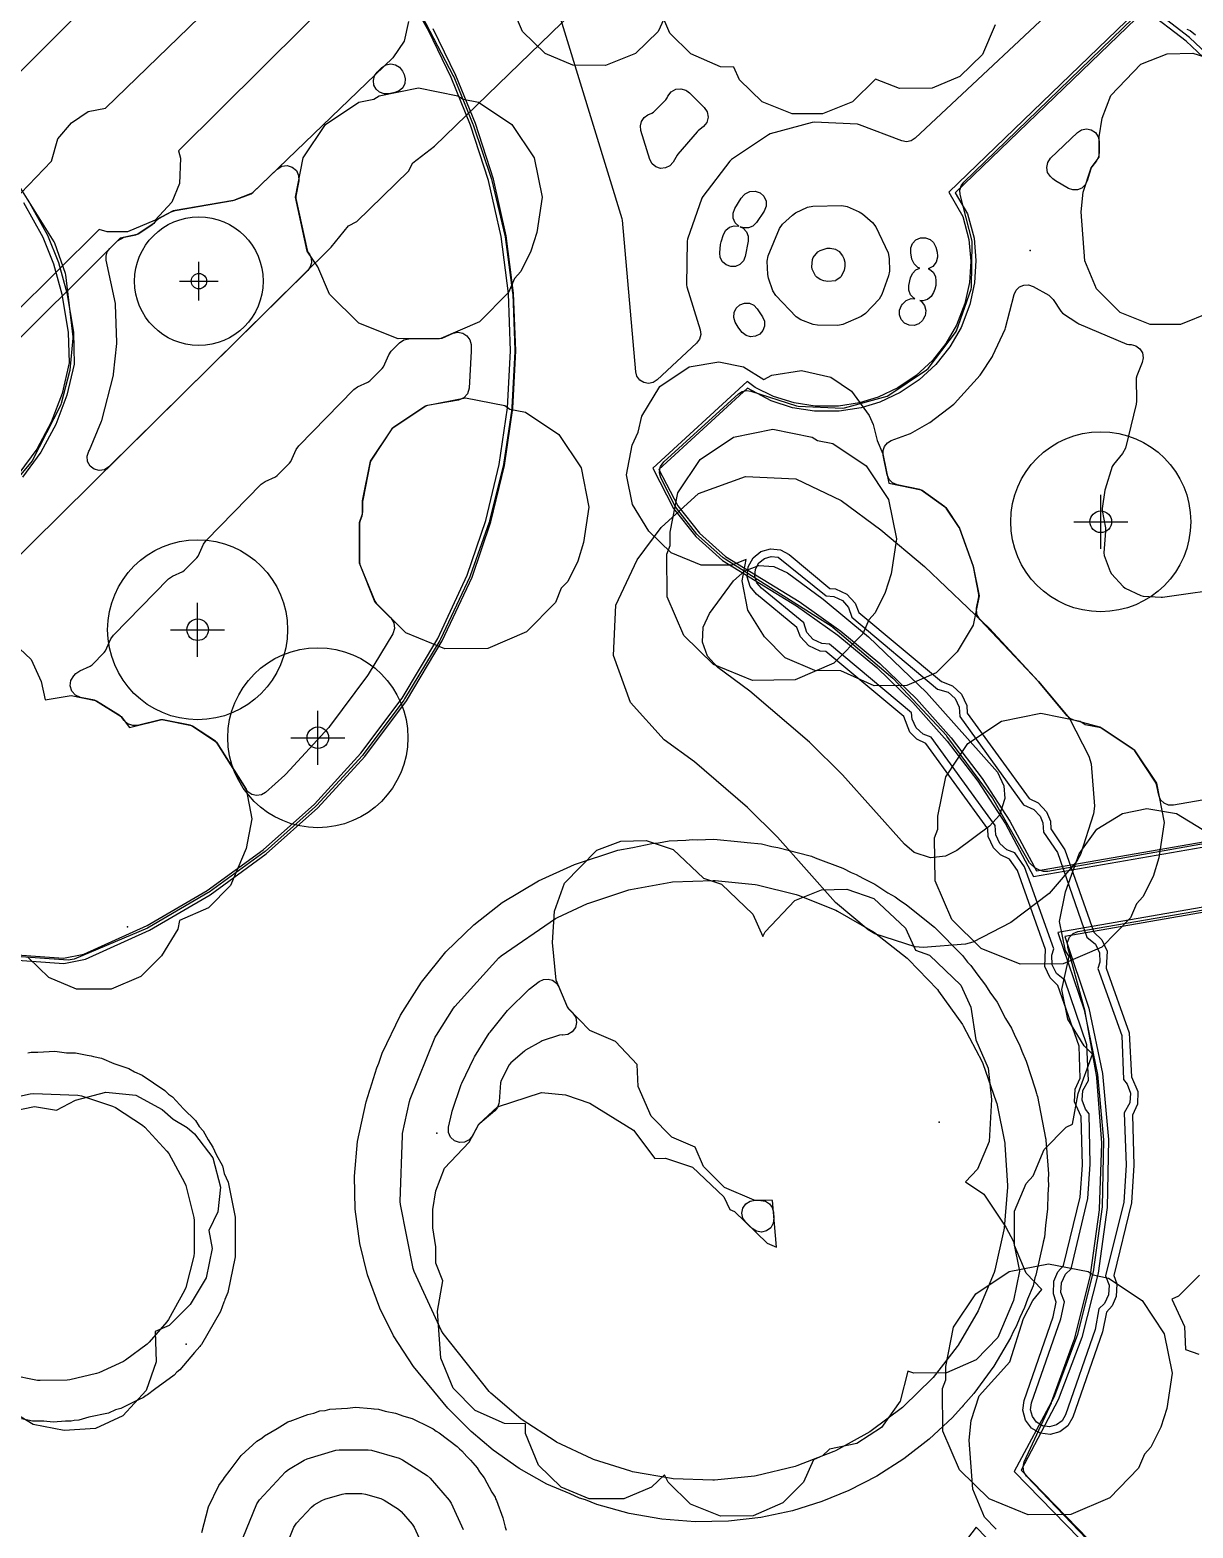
# Model space of a CAD drawing. Header units: metres. Extents: x -2677 to -840, y 169 to 1487.
# Drawn here: x -2362.6 to -2317.4, y 486 to 544.2 of the extents above; entities that cross this region are included whole.
import ezdxf

# ---------------------------------------------------------------- set-up
doc = ezdxf.new("R2010")
doc.units = ezdxf.units.M
for name, color, linetype in [('AI_GREENING_ALLOWED_ZONE', 4, 'Continuous'), ('AI_GREENING_EXCLUSIONS', 1, 'Continuous'), ('AI_GREENING_LAWN', 82, 'Continuous'), ('AI_GREENING_REJECTED', 6, 'Continuous'), ('AI_GREENING_TREES', 3, 'Continuous')]:
    doc.layers.add(name, color=color, linetype=linetype)

# ---------------------------------------------------------------- blocks, each defined once
blk = doc.blocks.new('AI_TREE')
for p, q in [((0, -0.3), (0, 0.3)), ((-0.3, 0), (0.3, 0))]:
    blk.add_line(p, q)
for radius in [1, 0.12]:
    blk.add_circle((0, 0), radius)

msp = doc.modelspace()

# ---------------------------------------------------------------- linework, layer by layer
at = {"layer": 'AI_GREENING_ALLOWED_ZONE'}
for points in [[(-2348.696, 541.761), (-2348.879, 541.759), (-2349.05, 541.822), (-2349.187, 541.942), (-2349.271, 542.104), (-2349.293, 542.285), (-2349.247, 542.462), (-2349.142, 542.611), (-2348.961, 542.785), (-2348.804, 542.889), (-2348.62, 542.927), (-2348.435, 542.894), (-2348.275, 542.795), (-2348.163, 542.643), (-2348.102, 542.517), (-2348.054, 542.342), (-2348.072, 542.161), (-2348.153, 541.999), (-2348.286, 541.876), (-2348.455, 541.809), (-2348.696, 541.761)], [(-2337.633, 539.111), (-2337.759, 538.965), (-2337.931, 538.879), (-2338.122, 538.863), (-2338.306, 538.921), (-2338.454, 539.044), (-2338.544, 539.213), (-2338.89, 540.337), (-2338.911, 540.516), (-2338.867, 540.69), (-2338.764, 540.838), (-2338.616, 540.94), (-2338.471, 541.005), (-2338.397, 541.056), (-2337.92, 541.533), (-2337.87, 541.604), (-2337.837, 541.674), (-2337.715, 541.838), (-2337.537, 541.939), (-2337.333, 541.961), (-2337.138, 541.899), (-2337.11, 541.883), (-2337.004, 541.803), (-2336.427, 541.232), (-2336.313, 541.059), (-2336.279, 540.855), (-2336.33, 540.654), (-2336.459, 540.492), (-2336.668, 540.318), (-2336.697, 540.29), (-2337.45, 539.42), (-2337.477, 539.381), (-2337.633, 539.111)], [(-2321.354, 538.929), (-2321.397, 538.845), (-2321.534, 538.381), (-2321.614, 538.221), (-2321.746, 538.1), (-2321.911, 538.033), (-2322.09, 538.028), (-2322.259, 538.087), (-2322.77, 538.375), (-2322.875, 538.455), (-2322.963, 538.542), (-2323.073, 538.706), (-2323.111, 538.9), (-2323.071, 539.094), (-2322.958, 539.257), (-2321.916, 540.262), (-2321.753, 540.366), (-2321.564, 540.402), (-2321.375, 540.363), (-2321.215, 540.255), (-2321.107, 540.095), (-2321.069, 539.906), (-2321.065, 539.473), (-2321.092, 539.307), (-2321.172, 539.159), (-2321.354, 538.929)], [(-2359.577, 527.257), (-2359.749, 527.146), (-2359.951, 527.113), (-2360.149, 527.164), (-2360.311, 527.29), (-2360.408, 527.47), (-2360.425, 527.674), (-2360.359, 527.867), (-2360.355, 527.875), (-2360.339, 527.905), (-2359.864, 529.031), (-2359.852, 529.067), (-2359.403, 530.826), (-2359.396, 530.863), (-2359.275, 532.059), (-2359.274, 532.092), (-2359.322, 533.571), (-2359.327, 533.615), (-2359.683, 535.291), (-2359.69, 535.456), (-2359.643, 535.615), (-2359.547, 535.749), (-2359.244, 536.051), (-2358.99, 536.187), (-2358.529, 536.28), (-2358.44, 536.317), (-2357.874, 536.698), (-2357.771, 536.801), (-2357.766, 536.796), (-2357.633, 536.917), (-2357.156, 537.172), (-2357.006, 537.223), (-2354.754, 537.613), (-2354.707, 537.626), (-2354.048, 537.88), (-2353.965, 537.933), (-2353.035, 538.834), (-2352.857, 538.946), (-2352.649, 538.974), (-2352.448, 538.915), (-2352.289, 538.778), (-2352.2, 538.588), (-2352.197, 538.378), (-2352.314, 537.79), (-2352.313, 537.688), (-2351.873, 535.689), (-2351.837, 535.604), (-2351.784, 535.527), (-2351.715, 535.369), (-2351.703, 535.198), (-2351.749, 535.033), (-2351.849, 534.893), (-2359.577, 527.257)], [(-2332.097, 534.684), (-2332.23, 534.939), (-2332.249, 535.037), (-2332.22, 535.323), (-2332.188, 535.398), (-2332.008, 535.62), (-2331.925, 535.676), (-2331.653, 535.762), (-2331.535, 535.764), (-2331.326, 535.722), (-2331.31, 535.715), (-2331.188, 535.639), (-2331.175, 535.628), (-2331.045, 535.458), (-2330.999, 535.36), (-2330.956, 535.213), (-2330.96, 535.06), (-2330.989, 534.897), (-2331.117, 534.641), (-2331.137, 534.621), (-2331.304, 534.504), (-2331.329, 534.493), (-2331.615, 534.461), (-2331.779, 534.491), (-2331.924, 534.541), (-2332.048, 534.633), (-2332.097, 534.684)], [(-2360.686, 518.292), (-2360.882, 518.377), (-2361.024, 518.536), (-2361.087, 518.74), (-2361.059, 518.951), (-2360.946, 519.132), (-2360.859, 519.221), (-2360.71, 519.326), (-2360.307, 519.51), (-2360.234, 519.56), (-2359.758, 520.037), (-2359.707, 520.11), (-2359.499, 520.568), (-2359.401, 520.711), (-2357.258, 522.902), (-2357.108, 523.007), (-2356.705, 523.191), (-2356.633, 523.241), (-2356.156, 523.718), (-2356.106, 523.791), (-2355.898, 524.249), (-2355.8, 524.392), (-2353.657, 526.583), (-2353.507, 526.688), (-2353.104, 526.872), (-2353.032, 526.922), (-2352.555, 527.399), (-2352.505, 527.472), (-2352.297, 527.93), (-2352.199, 528.073), (-2350.056, 530.264), (-2349.906, 530.369), (-2349.503, 530.553), (-2349.431, 530.603), (-2348.954, 531.08), (-2348.903, 531.153), (-2348.696, 531.611), (-2348.598, 531.754), (-2348.273, 532.086), (-2348.112, 532.196), (-2347.921, 532.236), (-2346.72, 532.247), (-2346.625, 532.267), (-2346.194, 532.452), (-2346.006, 532.493), (-2345.817, 532.459), (-2345.654, 532.357), (-2345.542, 532.2), (-2345.497, 532.013), (-2345.489, 531.807), (-2345.489, 531.76), (-2345.568, 530.318), (-2345.629, 530.104), (-2345.778, 529.938), (-2345.984, 529.852), (-2347.194, 529.648), (-2347.29, 529.61), (-2348.502, 528.8), (-2348.571, 528.731), (-2349.383, 527.516), (-2349.42, 527.426), (-2349.71, 525.968), (-2349.715, 525.919), (-2349.715, 525.519), (-2349.746, 525.347), (-2349.823, 525.136), (-2349.838, 525.051), (-2349.838, 523.56), (-2349.82, 523.467), (-2349.237, 522.035), (-2349.183, 521.954), (-2348.612, 521.383), (-2348.495, 521.198), (-2348.468, 520.98), (-2348.537, 520.772), (-2349.492, 519.183), (-2349.52, 519.142), (-2351, 517.162), (-2351.032, 517.123), (-2352.699, 515.305), (-2352.734, 515.27), (-2353.484, 514.602), (-2353.648, 514.504), (-2353.837, 514.475), (-2354.023, 514.519), (-2354.179, 514.629), (-2354.24, 514.725), (-2354.245, 514.721), (-2355.367, 516.513), (-2355.439, 516.588), (-2356.327, 517.181), (-2356.416, 517.218), (-2357.463, 517.426), (-2357.569, 517.424), (-2358.461, 517.208), (-2358.654, 517.199), (-2358.836, 517.265), (-2358.979, 517.394), (-2359.073, 517.52), (-2359.141, 517.582), (-2360.058, 518.151), (-2360.14, 518.184), (-2360.686, 518.292)], [(-2345.437, 501.245), (-2345.567, 501.089), (-2345.748, 500.998), (-2345.951, 500.986), (-2346.141, 501.055), (-2346.289, 501.195), (-2346.368, 501.382), (-2346.367, 501.585), (-2346.248, 502.146), (-2346.232, 502.203), (-2345.879, 503.241), (-2345.857, 503.295), (-2345.39, 504.273), (-2345.362, 504.324), (-2344.788, 505.235), (-2344.754, 505.282), (-2344.081, 506.117), (-2344.042, 506.16), (-2343.279, 506.91), (-2343.23, 506.952), (-2342.841, 507.246), (-2342.679, 507.327), (-2342.499, 507.345), (-2342.324, 507.298), (-2342.177, 507.191), (-2342.078, 507.04), (-2341.755, 506.266), (-2341.703, 506.189), (-2341.535, 506.017), (-2341.427, 505.848), (-2341.394, 505.651), (-2341.44, 505.456), (-2341.56, 505.295), (-2341.732, 505.194), (-2341.931, 505.169), (-2341.956, 505.171), (-2342.052, 505.159), (-2342.724, 504.938), (-2342.768, 504.918), (-2343.378, 504.574), (-2343.418, 504.546), (-2343.954, 504.085), (-2344.013, 504.009), (-2344.321, 503.4), (-2344.347, 503.307), (-2344.401, 502.578), (-2344.406, 502.578), (-2344.409, 502.502), (-2344.469, 502.348), (-2344.576, 502.223), (-2345.157, 501.732), (-2345.216, 501.66), (-2345.437, 501.245)], [(-2334.811, 497.886), (-2334.923, 498.05), (-2334.963, 498.244), (-2334.924, 498.438), (-2334.813, 498.602), (-2334.646, 498.71), (-2334.451, 498.745), (-2334.225, 498.74), (-2334.048, 498.703), (-2333.895, 498.605), (-2333.787, 498.459), (-2333.739, 498.284), (-2333.718, 498.05), (-2333.741, 497.85), (-2333.841, 497.675), (-2334.001, 497.554), (-2334.197, 497.506), (-2334.395, 497.538), (-2334.565, 497.647), (-2334.811, 497.886)]]:
    msp.add_lwpolyline(points, close=True, dxfattribs=at)
for points in [[(-2314.541, 514.734), (-2318.178, 514.101), (-2318.37, 514.105), (-2318.546, 514.181), (-2318.681, 514.319), (-2318.754, 514.496), (-2318.836, 514.908), (-2318.873, 514.997), (-2319.685, 516.213), (-2319.753, 516.281), (-2320.977, 517.099), (-2321.049, 517.132), (-2322.059, 517.412), (-2322.197, 517.473), (-2322.31, 517.573), (-2323.426, 518.912), (-2323.437, 518.924), (-2325.707, 521.319), (-2325.824, 521.525), (-2325.834, 521.761), (-2325.747, 522.199), (-2325.747, 522.295), (-2325.961, 523.377), (-2325.971, 523.413), (-2326.489, 524.848), (-2326.516, 524.902), (-2327.014, 525.647), (-2327.076, 525.711), (-2327.947, 526.337), (-2328.042, 526.378), (-2328.926, 526.558), (-2329.105, 526.634), (-2329.242, 526.771), (-2329.316, 526.951), (-2329.467, 527.714), (-2329.467, 527.714), (-2329.471, 527.89), (-2329.413, 528.055), (-2329.303, 528.191), (-2329.152, 528.28), (-2328.442, 528.545), (-2328.408, 528.561), (-2327.684, 528.967), (-2327.655, 528.986), (-2326.727, 529.693), (-2326.693, 529.724), (-2325.696, 530.827), (-2325.671, 530.859), (-2325.222, 531.556), (-2325.205, 531.586), (-2324.727, 532.616), (-2324.712, 532.658), (-2324.371, 533.965), (-2324.294, 534.129), (-2324.163, 534.256), (-2323.995, 534.327), (-2323.814, 534.333), (-2323.641, 534.274), (-2323.032, 533.929), (-2322.86, 533.769), (-2322.557, 533.308), (-2322.49, 533.239), (-2321.905, 532.843), (-2321.862, 532.819), (-2319.993, 532.035), (-2319.911, 532.016), (-2319.826, 532.011), (-2319.642, 531.964), (-2319.489, 531.852), (-2319.388, 531.691), (-2319.355, 531.504), (-2319.394, 531.319), (-2319.609, 530.804), (-2319.628, 530.706), (-2319.621, 529.812), (-2319.635, 529.69), (-2320.048, 527.982), (-2320.156, 527.772), (-2320.515, 527.357), (-2320.564, 527.269), (-2320.837, 526.393), (-2320.845, 526.355), (-2320.951, 525.643), (-2320.95, 525.562), (-2320.826, 524.885), (-2320.819, 524.755), (-2320.886, 523.921), (-2320.872, 523.818), (-2320.643, 523.186), (-2320.594, 523.104), (-2320.14, 522.603), (-2320.063, 522.545), (-2319.452, 522.254), (-2319.359, 522.23), (-2318.659, 522.192), (-2318.611, 522.194), (-2315.869, 522.579)], [(-2352.696, 485.262), (-2352.386, 486.029), (-2352.386, 486.029), (-2352.288, 486.183), (-2351.701, 486.811), (-2351.592, 486.899), (-2351.297, 487.074), (-2351.183, 487.124), (-2350.514, 487.321), (-2350.373, 487.342), (-2349.743, 487.342), (-2349.603, 487.323), (-2348.999, 487.147), (-2348.869, 487.089), (-2348.322, 486.739), (-2348.213, 486.645), (-2347.788, 486.155), (-2347.711, 486.035), (-2347.45, 485.462)]]:
    msp.add_lwpolyline(points, dxfattribs=at)
at = {"layer": 'AI_GREENING_EXCLUSIONS'}
for points in [[(-2377.737, 509.315), (-2350.93, 535.801), (-2350.266, 536.635), (-2349.939, 536.794), (-2347.929, 538.759), (-2347.764, 539.082), (-2346.918, 539.727), (-2322.991, 562.917), (-2322.371, 563.657), (-2322.091, 563.789), (-2321.752, 564.118), (-2327.109, 614.761)], [(-2377.737, 509.315), (-2350.93, 535.801), (-2350.266, 536.635), (-2349.939, 536.794), (-2347.929, 538.759), (-2347.764, 539.082), (-2346.918, 539.727), (-2322.991, 562.917), (-2322.371, 563.657), (-2322.091, 563.789), (-2321.752, 564.118), (-2327.109, 614.761)], [(-2330.826, 565.388), (-2356.875, 539.55), (-2356.796, 539.259), (-2356.835, 538.273), (-2357.137, 537.55), (-2357.784, 536.851), (-2358.86, 536.403), (-2359.652, 536.403), (-2359.961, 536.49), (-2383.376, 513.265)], [(-2385.62, 520.086), (-2359.122, 546.532), (-2362.374, 547.664), (-2370.071, 540.162)], [(-2363.604, 537.283), (-2361.81, 539.141), (-2361.565, 540.018), (-2361.036, 540.641), (-2360.388, 541.073), (-2359.711, 541.207), (-2353.228, 547.491)], [(-2398.374, 510.814), (-2361.344, 508.151), (-2360.556, 508.31), (-2358.086, 509.429), (-2355.756, 510.786), (-2353.586, 512.363), (-2351.589, 514.147), (-2349.782, 516.121), (-2348.178, 518.272), (-2346.793, 520.586), (-2345.642, 523.045), (-2344.919, 525.172), (-2344.396, 527.348), (-2344.076, 529.554), (-2343.958, 531.776), (-2344.042, 534), (-2344.329, 536.21), (-2344.818, 538.395), (-2345.512, 540.544), (-2346.272, 542.398), (-2347.143, 544.202), (-2348.12, 545.947)], [(-2325.109, 544.442), (-2325.607, 543.291), (-2326.484, 542.436), (-2327.568, 541.983), (-2328.837, 541.966), (-2329.766, 542.337), (-2330.66, 541.456), (-2331.825, 540.986), (-2333.013, 540.986), (-2334.178, 541.456), (-2335.055, 542.311), (-2335.277, 542.801), (-2335.801, 542.818), (-2336.952, 543.316), (-2337.762, 544.126), (-2338.004, 544.663), (-2338.221, 544.184), (-2339.098, 543.329), (-2340.263, 542.859), (-2341.532, 542.876), (-2342.616, 543.329), (-2343.493, 544.184), (-2343.991, 545.335)], [(-2316.446, 542.909), (-2317.556, 543.958), (-2319.298, 545.283), (-2326.917, 537.943), (-2326.365, 536.998), (-2326.132, 536.1), (-2326.059, 535.26), (-2326.113, 534.427), (-2326.289, 533.616), (-2326.614, 532.773), (-2327.031, 532.05), (-2327.557, 531.39), (-2328.186, 530.809), (-2328.897, 530.33), (-2329.659, 529.971), (-2330.385, 529.748), (-2331.205, 529.62), (-2332.109, 529.619), (-2332.933, 529.748), (-2333.738, 530.001), (-2334.441, 530.341), (-2334.757, 530.578), (-2338.43, 527.205), (-2337.621, 525.636), (-2336.76, 524.545), (-2335.723, 523.619), (-2332.838, 521.857), (-2331.233, 520.714), (-2329.721, 519.458), (-2328.31, 518.093), (-2326.982, 516.599), (-2325.79, 515.036), (-2324.717, 513.383), (-2323.619, 511.334), (-2301.263, 515.216)], [(-2316.588, 542.768), (-2317.686, 543.805), (-2319.278, 545.025), (-2326.665, 537.908), (-2326.193, 537.099), (-2325.937, 536.146), (-2325.86, 535.276), (-2325.914, 534.413), (-2326.094, 533.572), (-2326.44, 532.674), (-2326.873, 531.926), (-2327.42, 531.244), (-2328.074, 530.644), (-2328.81, 530.15), (-2329.6, 529.78), (-2330.327, 529.557), (-2331.176, 529.422), (-2332.138, 529.421), (-2332.992, 529.557), (-2333.825, 529.821), (-2334.747, 530.314), (-2338.189, 527.15), (-2337.453, 525.747), (-2336.614, 524.683), (-2335.603, 523.78), (-2332.735, 522.028), (-2331.117, 520.877), (-2329.594, 519.611), (-2328.171, 518.237), (-2326.823, 516.72), (-2325.623, 515.145), (-2324.541, 513.479), (-2323.502, 511.555), (-2301.308, 515.411)], [(-2398.388, 510.614), (-2361.336, 507.951), (-2360.485, 508.123), (-2357.995, 509.251), (-2355.647, 510.618), (-2353.46, 512.208), (-2351.448, 514.004), (-2349.627, 515.994), (-2348.012, 518.161), (-2346.616, 520.492), (-2345.456, 522.97), (-2344.727, 525.116), (-2344.2, 527.31), (-2343.877, 529.535), (-2343.757, 531.775), (-2343.842, 534.016), (-2344.131, 536.245), (-2344.625, 538.447), (-2345.324, 540.612), (-2346.089, 542.479), (-2346.965, 544.294)], [(-2347.93, 544.573), (-2348.092, 543.81), (-2348.534, 543.166), (-2354.001, 537.898), (-2354.729, 537.617), (-2357.085, 537.209), (-2357.745, 536.858), (-2357.833, 536.725), (-2358.481, 536.29), (-2359.138, 536.157), (-2373.858, 521.487)], [(-2316.757, 533.255), (-2317.902, 532.794), (-2319.089, 532.794), (-2320.254, 533.263), (-2321.176, 534.186), (-2321.629, 535.269), (-2321.774, 537.169), (-2321.694, 537.945), (-2321.383, 538.891), (-2321.064, 539.297), (-2321.07, 540.091), (-2320.954, 540.818), (-2320.614, 541.693), (-2319.454, 542.915), (-2318.424, 543.322), (-2317.43, 543.349), (-2317.43, 543.349), (-2316.481, 543.048)], [(-2362.733, 537.645), (-2361.965, 536.268), (-2361.534, 535.208), (-2361.216, 534.023), (-2360.96, 532.493), (-2360.934, 531.257), (-2361.209, 530.045), (-2361.643, 528.9), (-2362.225, 527.835), (-2362.943, 526.862)], [(-2362.898, 537.532), (-2362.15, 536.192), (-2361.727, 535.157), (-2361.41, 533.971), (-2361.16, 532.485), (-2361.129, 531.3), (-2361.396, 530.115), (-2361.819, 528.995), (-2362.386, 527.953), (-2363.087, 527.001)], [(-2363.724, 520.833), (-2362.6, 519.768), (-2362.214, 518.912), (-2362.06, 518.198), (-2361.049, 518.364), (-2360.096, 518.175), (-2359.101, 517.558), (-2358.782, 517.13), (-2357.516, 517.437), (-2356.368, 517.209), (-2355.395, 516.558), (-2354.245, 514.721), (-2354.017, 513.573), (-2354.245, 512.425), (-2354.851, 510.988), (-2355.704, 510.114), (-2356.835, 509.625), (-2356.903, 509.288), (-2357.532, 508.252), (-2358.342, 507.442), (-2359.489, 506.946), (-2360.833, 506.946), (-2361.916, 507.399), (-2362.722, 508.184)], [(-2325.077, 485.954), (-2325.529, 486.428), (-2325.982, 487.512), (-2326.127, 489.412), (-2326.047, 490.187), (-2325.736, 491.134), (-2324.54, 492.462), (-2324.006, 494.153), (-2323.645, 494.844), (-2323.3, 495.277), (-2323.908, 495.904), (-2324.362, 496.987), (-2324.362, 496.987), (-2324.362, 498.315), (-2323.908, 499.398), (-2323.636, 499.689), (-2323.207, 500.714), (-2322.358, 501.582), (-2322.109, 501.701), (-2321.891, 502.896), (-2321.323, 504.423), (-2321.65, 504.75), (-2322.291, 505.786), (-2322.521, 506.934), (-2322.23, 508.215), (-2322.378, 508.437), (-2322.608, 509.585), (-2322.381, 510.733), (-2321.845, 512.215), (-2321.163, 513.166), (-2320.168, 513.783), (-2319.215, 513.972), (-2318.06, 513.783), (-2317.065, 513.166)], [(-2300.3, 513.052), (-2322.682, 509.156), (-2321.657, 506.148), (-2321.135, 503.631), (-2320.901, 501.087), (-2320.959, 498.485), (-2321.303, 495.961), (-2321.93, 493.485), (-2322.838, 491.08), (-2324.37, 488.198), (-2313.739, 477.283)], [(-2300.265, 512.855), (-2322.406, 509.001), (-2321.467, 506.21), (-2320.939, 503.671), (-2320.702, 501.105), (-2320.761, 498.458), (-2321.109, 495.912), (-2321.743, 493.414), (-2322.66, 490.989), (-2324.108, 488.244), (-2313.622, 477.45)], [(-2362.729, 504.475), (-2362.599, 504.503), (-2362.338, 504.499), (-2361.68, 504.539), (-2361.223, 504.482), (-2360.872, 504.477), (-2360.421, 504.383), (-2360.272, 504.364), (-2360.172, 504.331), (-2359.868, 504.267), (-2359.389, 504.067), (-2358.798, 503.868), (-2358.589, 503.732), (-2358.291, 503.608), (-2357.403, 503.014), (-2357.258, 502.871), (-2357.099, 502.768), (-2356.68, 502.3), (-2356.212, 501.84), (-2356.062, 501.612), (-2355.911, 501.444), (-2355.723, 501.097), (-2355.532, 500.808), (-2355.409, 500.522), (-2355.167, 500.078), (-2355.093, 499.785), (-2354.946, 499.441), (-2354.679, 498.146), (-2354.665, 498.09), (-2354.668, 496.603), (-2354.668, 496.561), (-2354.668, 496.561), (-2354.668, 496.559), (-2354.672, 496.544), (-2354.96, 495.163), (-2355.065, 494.885), (-2355.078, 494.83), (-2355.104, 494.781), (-2355.24, 494.421), (-2355.983, 493.135), (-2356.018, 493.093), (-2356.04, 493.052), (-2356.246, 492.825), (-2356.82, 492.149), (-2356.94, 492.056), (-2357.042, 491.944), (-2357.811, 491.385), (-2358.074, 491.183), (-2358.129, 491.155), (-2358.129, 491.155), (-2358.239, 491.075), (-2358.602, 490.912), (-2359.121, 490.646), (-2359.318, 490.592), (-2359.591, 490.47), (-2360.36, 490.304), (-2360.75, 490.197), (-2360.928, 490.182), (-2361.052, 490.155), (-2361.26, 490.154), (-2361.748, 490.114), (-2362.115, 490.152), (-2362.547, 490.15), (-2362.983, 490.241)], [(-2363.421, 502.195), (-2362.468, 502.384), (-2361.621, 502.245), (-2360.875, 502.639), (-2359.697, 502.947), (-2358.533, 502.828), (-2357.503, 502.273), (-2357.082, 501.901), (-2356.532, 501.579), (-2356.245, 501.324), (-2355.537, 500.392), (-2355.24, 499.259), (-2355.34, 498.293), (-2355.699, 497.572), (-2355.561, 496.874), (-2355.791, 495.726), (-2356.421, 494.691), (-2357.231, 493.88), (-2357.775, 493.636), (-2357.737, 492.457), (-2358.133, 491.352), (-2359.039, 490.361), (-2360.105, 489.867), (-2361.324, 489.797), (-2362.521, 490.023), (-2363.523, 490.628)], [(-2317.172, 495.825), (-2317.983, 495.014), (-2318.24, 494.892), (-2317.752, 493.84), (-2317.711, 492.945), (-2317.19, 492.761)], [(-2355.965, 485.824), (-2355.704, 486.83), (-2355.307, 487.656), (-2355.121, 487.904), (-2355.089, 487.967), (-2354.86, 488.254), (-2354.441, 488.815), (-2353.829, 489.373), (-2353.628, 489.498), (-2353.527, 489.585), (-2353.039, 489.867), (-2352.626, 490.125), (-2352.541, 490.154), (-2352.529, 490.161), (-2351.839, 490.42), (-2351.613, 490.472), (-2351.379, 490.552), (-2351.171, 490.574), (-2350.991, 490.615), (-2350.299, 490.665), (-2349.986, 490.698), (-2349.382, 490.645), (-2349.278, 490.637), (-2349.261, 490.634), (-2349.091, 490.619), (-2348.835, 490.548), (-2348.439, 490.468), (-2348.104, 490.345), (-2347.78, 490.255), (-2347.551, 490.141), (-2347.498, 490.122), (-2347.388, 490.061), (-2346.971, 489.854), (-2346.848, 489.76), (-2346.738, 489.699), (-2346.037, 489.164), (-2345.946, 489.073), (-2345.852, 489.002), (-2345.659, 488.787), (-2345.515, 488.643), (-2345.428, 488.529), (-2345.258, 488.339), (-2345.161, 488.181), (-2344.987, 487.953), (-2344.681, 487.392), (-2344.564, 487.199), (-2344.544, 487.14), (-2344.544, 487.14), (-2344.507, 487.073), (-2344.257, 486.402), (-2344.171, 486.031), (-2344.132, 485.915)], [(-2315.144, 474.979), (-2325.847, 486.028), (-2326.951, 484.597)]]:
    msp.add_lwpolyline(points, dxfattribs=at)
for points in [[(-2347.536, 541.992), (-2346.005, 541.688), (-2345.806, 541.554), (-2345.203, 541.435), (-2343.906, 540.567), (-2343.038, 539.27), (-2342.734, 537.739), (-2342.941, 536.368), (-2343.167, 535.643), (-2343.56, 534.853), (-2343.812, 534.583), (-2344.039, 534.039), (-2345.162, 532.895), (-2346.671, 532.248), (-2348.332, 532.232), (-2349.854, 532.852), (-2350.998, 533.975), (-2351.46, 535.041), (-2351.863, 535.643), (-2352.324, 537.739), (-2352.02, 539.27), (-2351.152, 540.567), (-2349.855, 541.435), (-2349.272, 541.55), (-2349.067, 541.688), (-2347.536, 541.992)], [(-2338.849, 529.229), (-2338.151, 530.387), (-2337.013, 531.147), (-2335.858, 531.336), (-2334.905, 531.147), (-2334.109, 530.653), (-2333.799, 530.819), (-2332.644, 531.008), (-2331.504, 530.741), (-2330.696, 530.202), (-2330.014, 529.251), (-2329.855, 528.901), (-2329.709, 528.281), (-2329.478, 527.769), (-2329.252, 526.625), (-2327.99, 526.367), (-2327.039, 525.685), (-2326.5, 524.877), (-2325.964, 523.395), (-2325.737, 522.247), (-2325.967, 521.099), (-2326.596, 520.063), (-2327.406, 519.253), (-2328.553, 518.757), (-2329.819, 518.741), (-2331.114, 519.323), (-2332.129, 519.339), (-2333.276, 519.835), (-2334.087, 520.645), (-2334.728, 521.681), (-2334.958, 522.829), (-2334.793, 523.663), (-2335.359, 523.443), (-2336.547, 523.443), (-2337.708, 523.912), (-2338.582, 524.765), (-2339.223, 525.801), (-2339.453, 526.949), (-2339.226, 528.097), (-2338.995, 528.609), (-2338.849, 529.229)], [(-2344.184, 529.64), (-2343.985, 529.506), (-2343.382, 529.387), (-2342.085, 528.519), (-2341.217, 527.222), (-2340.913, 525.691), (-2341.12, 524.321), (-2341.346, 523.595), (-2341.738, 522.806), (-2341.987, 522.538), (-2342.217, 521.989), (-2343.34, 520.845), (-2344.848, 520.198), (-2346.509, 520.182), (-2348.032, 520.802), (-2349.218, 521.989), (-2349.838, 523.512), (-2349.838, 525.095), (-2349.715, 525.43), (-2349.715, 525.944), (-2349.411, 527.475), (-2348.543, 528.772), (-2347.246, 529.64), (-2345.715, 529.944), (-2344.184, 529.64)], [(-2332.226, 528.414), (-2332.026, 528.281), (-2331.424, 528.161), (-2330.126, 527.294), (-2329.259, 525.996), (-2328.954, 524.466), (-2329.161, 523.095), (-2329.388, 522.37), (-2329.78, 521.58), (-2330.029, 521.312), (-2330.258, 520.764), (-2331.382, 519.62), (-2332.89, 518.972), (-2334.551, 518.957), (-2336.073, 519.577), (-2337.217, 520.7), (-2337.864, 522.208), (-2337.88, 523.869), (-2337.756, 524.206), (-2337.756, 524.719), (-2337.452, 526.249), (-2336.585, 527.547), (-2335.287, 528.414), (-2333.756, 528.719), (-2332.226, 528.414)], [(-2337.983, 516.649), (-2339.295, 518.092), (-2339.956, 519.928), (-2339.864, 521.876), (-2339.033, 523.641), (-2338.098, 524.906), (-2336.655, 526.219), (-2334.82, 526.879), (-2332.871, 526.787), (-2331.106, 525.956), (-2329.561, 524.805), (-2327.856, 523.388), (-2325.33, 520.977), (-2323.431, 518.918), (-2322.222, 517.476), (-2321.468, 516.006), (-2321.385, 515.714), (-2321.251, 514.068), (-2321.285, 513.765), (-2321.792, 512.193), (-2321.94, 511.927), (-2323.009, 510.669), (-2324.511, 509.539), (-2325.981, 508.785), (-2326.273, 508.702), (-2327.919, 508.568), (-2328.221, 508.603), (-2329.794, 509.109), (-2330.059, 509.257), (-2331.318, 510.327), (-2333.578, 512.859), (-2334.748, 514.016), (-2336.812, 515.784), (-2337.983, 516.649)], [(-2322.981, 507.397), (-2323.186, 507.838), (-2323.158, 508.494), (-2324.241, 511.569), (-2324.554, 512.009), (-2324.911, 512.178), (-2325.181, 512.448), (-2325.386, 512.889), (-2325.405, 513.187), (-2327.809, 516.507), (-2328.166, 516.677), (-2328.436, 516.947), (-2328.661, 517.548), (-2331.699, 520.075), (-2331.918, 520.094), (-2332.358, 520.299), (-2332.682, 520.648), (-2332.833, 521.011), (-2334.398, 522.308), (-2334.644, 522.611), (-2334.755, 522.985), (-2334.715, 523.373), (-2334.529, 523.716), (-2334.226, 523.962), (-2333.852, 524.073), (-2333.464, 524.033), (-2333.121, 523.847), (-2331.546, 522.535), (-2331.327, 522.515), (-2330.887, 522.311), (-2330.563, 521.961), (-2330.411, 521.598), (-2327.206, 518.908), (-2326.774, 518.742), (-2326.424, 518.419), (-2326.22, 517.978), (-2326.2, 517.68), (-2323.796, 514.36), (-2323.439, 514.19), (-2323.116, 513.84), (-2322.965, 513.479), (-2322.945, 513.181), (-2322.402, 512.369), (-2321.279, 509.166), (-2320.97, 508.869), (-2320.765, 508.428), (-2320.793, 507.772), (-2319.905, 505.252), (-2319.814, 503.537), (-2319.562, 502.971), (-2319.582, 502.478), (-2319.775, 502.055), (-2319.723, 500.111), (-2319.813, 498.646), (-2320.5, 495.816), (-2320.388, 495.497), (-2320.407, 495.004), (-2320.559, 494.643), (-2320.784, 494.392), (-2320.942, 493.623), (-2322.093, 490.308), (-2322.291, 489.971), (-2322.602, 489.736), (-2322.98, 489.638), (-2323.366, 489.691), (-2323.703, 489.889), (-2323.938, 490.2), (-2324.036, 490.577), (-2323.983, 490.964), (-2322.854, 494.214), (-2322.736, 494.782), (-2322.848, 495.101), (-2322.829, 495.594), (-2322.678, 495.955), (-2322.452, 496.207), (-2321.803, 498.865), (-2321.723, 500.104), (-2321.773, 501.997), (-2322.023, 502.575), (-2322.003, 503.068), (-2321.81, 503.491), (-2321.844, 504.738), (-2322.672, 507.1), (-2322.981, 507.397)], [(-2321.545, 504.792), (-2322.402, 507.297), (-2322.733, 507.565), (-2322.892, 507.897), (-2322.912, 508.272), (-2322.83, 508.517), (-2323.973, 511.71), (-2324.343, 512.254), (-2324.664, 512.373), (-2324.932, 512.616), (-2325.092, 512.948), (-2325.111, 513.316), (-2327.598, 516.753), (-2327.919, 516.872), (-2328.187, 517.115), (-2328.347, 517.447), (-2328.366, 517.696), (-2331.558, 520.369), (-2331.858, 520.388), (-2332.191, 520.548), (-2332.433, 520.816), (-2332.559, 521.197), (-2334.206, 522.539), (-2334.378, 522.751), (-2334.456, 523.013), (-2334.428, 523.284), (-2334.298, 523.525), (-2334.086, 523.697), (-2333.824, 523.775), (-2333.553, 523.746), (-2331.687, 522.241), (-2331.387, 522.221), (-2331.054, 522.062), (-2330.812, 521.793), (-2330.686, 521.412), (-2327.351, 518.619), (-2326.942, 518.494), (-2326.673, 518.251), (-2326.514, 517.919), (-2326.494, 517.551), (-2324.008, 514.114), (-2323.607, 513.941), (-2323.365, 513.673), (-2323.259, 513.42), (-2323.239, 513.052), (-2322.685, 512.269), (-2321.549, 508.97), (-2321.218, 508.701), (-2321.059, 508.369), (-2321.039, 507.995), (-2321.121, 507.749), (-2320.188, 505.152), (-2320.13, 503.436), (-2319.982, 503.262), (-2319.856, 502.912), (-2319.876, 502.537), (-2320.096, 502.144), (-2320.023, 500.103), (-2320.112, 498.665), (-2320.822, 495.809), (-2320.682, 495.438), (-2320.702, 495.063), (-2320.861, 494.731), (-2321.078, 494.523), (-2321.225, 493.721), (-2322.377, 490.406), (-2322.515, 490.171), (-2322.733, 490.006), (-2322.997, 489.937), (-2323.268, 489.975), (-2323.503, 490.113), (-2323.668, 490.331), (-2323.737, 490.595), (-2323.699, 490.865), (-2322.564, 494.135), (-2322.414, 494.789), (-2322.554, 495.161), (-2322.535, 495.535), (-2322.375, 495.867), (-2322.158, 496.075), (-2321.505, 498.818), (-2321.424, 500.144), (-2321.455, 502.11), (-2321.603, 502.284), (-2321.729, 502.635), (-2321.709, 503.009), (-2321.488, 503.402), (-2321.545, 504.792)], [(-2336.495, 520.447), (-2336.467, 521.032), (-2336.218, 521.562), (-2335.284, 522.826), (-2334.851, 523.22), (-2334.3, 523.418), (-2333.715, 523.39), (-2333.186, 523.141), (-2331.798, 522.113), (-2330.037, 520.648), (-2327.79, 518.488), (-2325.029, 515.386), (-2324.778, 514.858), (-2324.738, 514.364), (-2324.945, 513.722), (-2325.337, 513.287), (-2326.601, 512.347), (-2327.041, 512.121), (-2327.623, 512.056), (-2328.265, 512.262), (-2328.643, 512.583), (-2331.057, 515.288), (-2332.335, 516.551), (-2334.652, 518.54), (-2335.903, 519.464), (-2336.297, 519.897), (-2336.495, 520.447)], [(-2321.812, 517.374), (-2321.613, 517.241), (-2321.01, 517.121), (-2319.712, 516.254), (-2318.845, 514.956), (-2318.541, 513.426), (-2318.748, 512.055), (-2318.974, 511.33), (-2319.366, 510.54), (-2319.615, 510.272), (-2319.845, 509.724), (-2320.968, 508.58), (-2322.476, 507.932), (-2324.137, 507.917), (-2325.66, 508.537), (-2326.804, 509.66), (-2327.451, 511.168), (-2327.467, 512.829), (-2327.343, 513.166), (-2327.343, 513.679), (-2327.038, 515.209), (-2326.171, 516.507), (-2324.873, 517.374), (-2323.343, 517.679), (-2321.812, 517.374)], [(-2350.024, 499.683), (-2349.907, 501.034), (-2349.571, 502.575), (-2349.444, 502.979), (-2349.441, 502.994), (-2349.416, 503.067), (-2349.156, 503.895), (-2349.08, 504.072), (-2348.95, 504.458), (-2348.242, 505.943), (-2347.427, 507.224), (-2346.472, 508.398), (-2345.388, 509.454), (-2344.281, 510.315), (-2342.873, 511.166), (-2341.476, 511.795), (-2339.789, 512.355), (-2339.201, 512.461), (-2338.462, 512.616), (-2338.208, 512.64), (-2337.789, 512.715), (-2337.143, 512.739), (-2336.88, 512.764), (-2336.703, 512.755), (-2336.056, 512.779), (-2335.008, 512.677), (-2334.87, 512.671), (-2334.755, 512.652), (-2334.199, 512.598), (-2333.801, 512.5), (-2333.561, 512.462), (-2332.309, 512.132), (-2332.252, 512.118), (-2332.12, 512.064), (-2331.039, 511.654), (-2330.717, 511.493), (-2330.516, 511.411), (-2330.265, 511.266), (-2329.796, 511.031), (-2329.287, 510.703), (-2328.999, 510.537), (-2328.848, 510.42), (-2328.559, 510.234), (-2327.473, 509.356), (-2326.39, 508.263), (-2326.187, 508.005), (-2326.058, 507.87), (-2325.828, 507.547), (-2325.485, 507.11), (-2325.324, 506.841), (-2325.041, 506.446), (-2324.708, 505.812), (-2324.483, 505.436), (-2324.327, 505.087), (-2324.169, 504.787), (-2324.082, 504.541), (-2323.91, 504.158), (-2323.564, 503.074), (-2323.501, 502.897), (-2323.491, 502.848), (-2323.47, 502.782), (-2323.153, 501.159), (-2323.149, 501.113), (-2323.14, 501.066), (-2323.122, 500.774), (-2323.042, 499.767), (-2323.048, 499.55), (-2323.035, 499.335), (-2323.064, 498.978), (-2323.079, 498.408), (-2323.162, 497.757), (-2323.199, 497.309), (-2323.244, 497.114), (-2323.246, 497.103), (-2323.536, 495.825), (-2323.569, 495.727), (-2323.642, 495.417), (-2323.855, 494.899), (-2323.967, 494.573), (-2324.149, 494.183), (-2324.294, 493.831), (-2324.398, 493.65), (-2324.515, 493.399), (-2325.164, 492.299), (-2325.944, 491.23), (-2326.361, 490.761), (-2326.399, 490.712), (-2326.438, 490.674), (-2326.769, 490.301), (-2327.68, 489.449), (-2328.666, 488.684), (-2329.714, 488.017), (-2330.809, 487.454), (-2331.852, 487.028), (-2332.995, 486.672), (-2334.227, 486.409), (-2335.479, 486.266), (-2336.775, 486.246), (-2338.074, 486.341), (-2339.353, 486.564), (-2340.605, 486.909), (-2341.049, 487.09), (-2341.28, 487.162), (-2341.646, 487.335), (-2342.545, 487.703), (-2343.624, 488.318), (-2344.633, 489.023), (-2345.496, 489.747), (-2346.404, 490.657), (-2347.728, 492.278), (-2348.509, 493.476), (-2349.04, 494.552), (-2349.524, 495.845), (-2349.819, 497.063), (-2350.003, 498.399), (-2350.024, 499.683)], [(-2346.868, 496.927), (-2346.985, 497.67), (-2346.984, 498.388), (-2346.867, 499.115), (-2346.528, 499.99), (-2345.567, 501.001), (-2345.194, 501.702), (-2344.464, 502.378), (-2342.757, 502.933), (-2341.823, 502.845), (-2340.872, 502.515), (-2339.173, 501.474), (-2338.343, 500.371), (-2337.934, 500.382), (-2336.884, 500.03), (-2335.66, 498.871), (-2335.431, 498.386), (-2335.245, 498.308), (-2333.979, 497.077), (-2333.618, 496.924), (-2333.778, 498.729), (-2334.49, 498.746), (-2335.641, 499.244), (-2336.451, 500.054), (-2336.784, 500.809), (-2337.686, 501.203), (-2338.496, 502.013), (-2338.994, 503.164), (-2339.038, 504.02), (-2339.882, 504.911), (-2340.881, 505.345), (-2341.736, 506.223), (-2342.19, 507.306), (-2342.323, 508.76), (-2342.254, 509.982), (-2341.866, 511.079), (-2340.606, 512.358), (-2339.675, 512.709), (-2338.681, 512.735), (-2337.631, 512.383), (-2336.453, 511.268), (-2335.759, 511.029), (-2334.535, 509.871), (-2334.147, 509.005), (-2334.061, 509.178), (-2332.901, 510.4), (-2331.871, 510.807), (-2330.877, 510.834), (-2329.827, 510.482), (-2328.603, 509.323), (-2328.216, 508.463), (-2327.668, 508.27), (-2326.444, 507.111), (-2326.058, 506.255), (-2325.868, 504.978), (-2325.392, 503.875), (-2325.259, 502.658), (-2325.353, 501.032), (-2325.806, 499.948), (-2326.271, 499.461), (-2325.549, 498.978), (-2324.702, 497.7), (-2324.399, 497.141), (-2324.171, 495.993), (-2324.399, 494.845), (-2325.005, 493.408), (-2325.858, 492.534), (-2327.005, 492.038), (-2328.271, 492.022), (-2328.508, 492.105), (-2328.812, 490.938), (-2329.533, 489.913), (-2330.49, 489.284), (-2331.55, 489.062), (-2331.828, 488.805), (-2332.183, 488.656), (-2332.564, 487.787), (-2333.374, 486.977), (-2334.525, 486.479), (-2335.794, 486.462), (-2336.959, 486.932), (-2337.836, 487.787), (-2337.969, 488.065), (-2338.473, 487.583), (-2339.557, 487.13), (-2340.907, 487.13), (-2341.991, 487.583), (-2342.868, 488.438), (-2343.383, 489.67), (-2343.383, 490.052), (-2344.19, 490.069), (-2345.341, 490.567), (-2346.196, 491.444), (-2346.666, 492.609), (-2346.794, 494.428), (-2346.598, 495.61), (-2346.868, 496.298), (-2346.868, 496.927)], [(-2321.504, 495.972), (-2321.305, 495.839), (-2320.702, 495.719), (-2319.404, 494.852), (-2318.537, 493.555), (-2318.233, 492.024), (-2318.44, 490.653), (-2318.666, 489.928), (-2319.059, 489.138), (-2319.307, 488.871), (-2319.537, 488.322), (-2320.66, 487.178), (-2322.168, 486.531), (-2323.829, 486.515), (-2325.352, 487.135), (-2326.496, 488.258), (-2327.143, 489.766), (-2327.159, 491.427), (-2327.035, 491.764), (-2327.035, 492.277), (-2326.73, 493.808), (-2325.863, 495.105), (-2324.566, 495.972), (-2323.035, 496.277), (-2321.504, 495.972)]]:
    msp.add_lwpolyline(points, close=True, dxfattribs=at)
at = {"layer": 'AI_GREENING_LAWN'}
for points in [[(-2348.014, 545.974), (-2346.188, 542.459), (-2346.169, 542.417), (-2345.422, 540.587), (-2345.411, 540.558), (-2344.698, 538.442), (-2344.685, 538.397), (-2344.183, 536.251), (-2344.174, 536.204), (-2343.879, 534.03), (-2343.875, 533.983), (-2343.787, 531.795), (-2343.788, 531.748), (-2343.906, 529.562), (-2343.911, 529.515), (-2344.236, 527.345), (-2344.245, 527.299), (-2344.777, 525.16), (-2344.791, 525.114), (-2345.528, 523.024), (-2345.548, 522.977), (-2346.687, 520.555), (-2346.711, 520.51), (-2348.079, 518.234), (-2348.107, 518.192), (-2349.69, 516.076), (-2349.722, 516.037), (-2351.503, 514.094), (-2351.539, 514.059), (-2353.506, 512.303), (-2353.545, 512.272), (-2355.683, 510.719), (-2355.726, 510.691), (-2358.014, 509.357), (-2358.072, 509.329), (-2360.933, 508.121), (-2361.162, 508.083), (-2396.365, 510.57)], [(-2321.554, 546.292), (-2328.227, 540.034), (-2328.384, 539.935), (-2328.566, 539.899), (-2328.749, 539.933), (-2330.385, 540.563), (-2330.463, 540.579), (-2332.152, 540.66), (-2332.23, 540.652), (-2333.86, 540.203), (-2333.933, 540.169), (-2335.372, 539.204), (-2335.431, 539.149), (-2336.487, 537.775), (-2336.525, 537.705), (-2337.079, 536.107), (-2337.093, 536.03), (-2337.121, 534.339), (-2337.11, 534.261), (-2336.586, 532.586), (-2336.565, 532.401), (-2336.612, 532.221), (-2336.722, 532.072), (-2338.254, 530.637), (-2338.411, 530.537), (-2338.593, 530.502), (-2338.775, 530.535), (-2338.933, 530.632), (-2339.044, 530.78), (-2339.094, 530.958), (-2339.605, 536.851), (-2339.615, 536.903), (-2342.351, 545.814)], [(-2301.39, 515.372), (-2323.068, 511.526), (-2323.23, 511.524), (-2323.384, 511.574), (-2323.569, 511.669), (-2323.774, 511.865), (-2325.206, 514.362), (-2325.222, 514.386), (-2326.993, 516.786), (-2327.012, 516.808), (-2329.07, 519.014), (-2329.091, 519.034), (-2331.428, 521.017), (-2331.456, 521.038), (-2335.62, 523.67), (-2335.686, 523.72), (-2336.65, 524.579), (-2336.71, 524.642), (-2337.506, 525.649), (-2337.559, 525.732), (-2338.118, 526.826), (-2338.172, 527.032), (-2338.136, 527.242), (-2338.124, 527.272), (-2337.997, 527.453), (-2335.101, 530.092), (-2334.954, 530.185), (-2334.784, 530.222), (-2334.612, 530.198), (-2332.836, 529.627), (-2332.77, 529.616), (-2331.048, 529.541), (-2330.97, 529.55), (-2329.316, 530.013), (-2329.244, 530.046), (-2327.784, 531.029), (-2327.726, 531.084), (-2326.654, 532.481), (-2326.616, 532.55), (-2326.052, 534.173), (-2326.039, 534.25), (-2326.006, 535.974), (-2326.014, 536.04), (-2326.474, 537.847), (-2326.487, 538.02), (-2326.44, 538.188), (-2326.338, 538.329), (-2319.335, 545.107)], [(-2317.655, 544.279), (-2317.537, 544.229), (-2317.32, 544.05)], [(-2363.402, 526.47), (-2362.596, 527.434), (-2362.565, 527.481), (-2361.435, 529.685), (-2361.416, 529.737), (-2361.097, 530.975), (-2361.091, 531.012), (-2360.967, 532.263), (-2360.967, 532.317), (-2361.256, 534.727), (-2361.269, 534.779), (-2361.683, 535.96), (-2361.707, 536.009), (-2363.001, 538.083)], [(-2313.992, 477.674), (-2323.893, 488.021), (-2323.999, 488.189), (-2324.031, 488.384), (-2323.985, 488.576), (-2322.926, 490.873), (-2322.918, 490.892), (-2322.036, 493.313), (-2322.028, 493.339), (-2321.412, 495.823), (-2321.407, 495.849), (-2321.056, 498.378), (-2321.054, 498.404), (-2320.972, 500.956), (-2320.972, 500.982), (-2321.156, 503.504), (-2321.159, 503.53), (-2321.615, 506.066), (-2321.62, 506.086), (-2322.29, 508.569), (-2322.302, 508.775), (-2322.229, 508.968), (-2322.084, 509.116), (-2321.893, 509.192), (-2301.382, 512.726)], [(-2363.41, 502.712), (-2362.638, 502.88), (-2362.514, 502.892), (-2360.79, 502.831), (-2360.648, 502.805), (-2359.439, 502.398), (-2359.327, 502.344), (-2358.271, 501.66), (-2358.177, 501.581), (-2357.321, 500.659), (-2357.248, 500.558), (-2356.637, 499.435), (-2356.591, 499.319), (-2356.591, 499.319), (-2356.278, 498.079), (-2356.263, 497.956), (-2356.266, 496.698), (-2356.281, 496.575), (-2356.592, 495.357), (-2356.638, 495.241), (-2357.257, 494.108), (-2357.32, 494.018), (-2358.014, 493.226), (-2358.09, 493.155), (-2358.927, 492.529), (-2359.016, 492.476), (-2359.964, 492.035), (-2360.062, 492.002), (-2361.092, 491.764), (-2361.196, 491.751), (-2362.253, 491.733), (-2362.357, 491.742), (-2363.383, 491.94)], [(-2354.369, 485.606), (-2353.826, 486.946), (-2353.728, 487.1), (-2352.71, 488.188), (-2352.6, 488.277), (-2351.984, 488.644), (-2351.869, 488.694), (-2350.76, 489.021), (-2350.619, 489.042), (-2349.502, 489.043), (-2349.363, 489.023), (-2348.29, 488.712), (-2348.16, 488.653), (-2347.199, 488.039), (-2347.09, 487.945), (-2346.343, 487.083), (-2346.266, 486.963), (-2345.802, 485.948)]]:
    msp.add_lwpolyline(points, dxfattribs=at)
for points in [[(-2334.257, 537.915), (-2334.107, 537.779), (-2334.024, 537.595), (-2334.02, 537.392), (-2334.097, 537.205), (-2334.397, 536.759), (-2334.534, 536.623), (-2334.711, 536.549), (-2334.904, 536.547), (-2335.027, 536.596), (-2334.908, 536.539), (-2334.781, 536.401), (-2334.713, 536.226), (-2334.715, 536.038), (-2334.836, 535.442), (-2334.907, 535.268), (-2335.038, 535.132), (-2335.209, 535.055), (-2335.397, 535.046), (-2335.575, 535.108), (-2335.718, 535.23), (-2335.805, 535.397), (-2335.824, 535.585), (-2335.796, 535.9), (-2335.773, 536.014), (-2335.68, 536.294), (-2335.589, 536.458), (-2335.443, 536.577), (-2335.264, 536.633), (-2335.085, 536.621), (-2335.221, 536.751), (-2335.3, 536.927), (-2335.305, 537.12), (-2335.238, 537.3), (-2334.993, 537.7), (-2334.885, 537.825), (-2334.83, 537.87), (-2334.651, 537.965), (-2334.449, 537.981), (-2334.257, 537.915)], [(-2329.28, 535.574), (-2329.233, 535.366), (-2329.229, 534.863), (-2329.259, 534.691), (-2329.522, 533.956), (-2329.629, 533.781), (-2330.158, 533.219), (-2330.326, 533.102), (-2331.036, 532.799), (-2331.236, 532.759), (-2332.017, 532.765), (-2332.19, 532.798), (-2332.668, 532.978), (-2332.849, 533.097), (-2333.647, 533.915), (-2333.761, 534.099), (-2333.932, 534.589), (-2333.96, 534.733), (-2333.982, 535.252), (-2333.944, 535.465), (-2333.505, 536.52), (-2333.38, 536.697), (-2332.996, 537.048), (-2332.876, 537.13), (-2332.415, 537.351), (-2332.207, 537.4), (-2331.079, 537.42), (-2330.87, 537.378), (-2330.401, 537.173), (-2330.278, 537.097), (-2329.888, 536.765), (-2329.758, 536.596), (-2329.28, 535.574)], [(-2328.119, 535.012), (-2328.268, 535.152), (-2328.349, 535.34), (-2328.397, 535.577), (-2328.398, 535.769), (-2328.327, 535.947), (-2328.195, 536.085), (-2328.02, 536.164), (-2327.828, 536.17), (-2327.648, 536.104), (-2327.506, 535.976), (-2327.423, 535.803), (-2327.373, 535.61), (-2327.357, 535.454), (-2327.36, 535.409), (-2327.413, 535.212), (-2327.542, 535.053), (-2327.719, 534.96), (-2327.673, 534.944), (-2327.529, 534.825), (-2327.439, 534.662), (-2327.415, 534.477), (-2327.425, 534.316), (-2327.455, 534.172), (-2327.506, 534.036), (-2327.601, 533.877), (-2327.748, 533.764), (-2327.926, 533.712), (-2328.047, 533.723), (-2327.994, 533.695), (-2327.864, 533.536), (-2327.81, 533.337), (-2327.84, 533.133), (-2327.844, 533.122), (-2327.914, 532.995), (-2327.945, 532.954), (-2328.088, 532.825), (-2328.268, 532.76), (-2328.46, 532.768), (-2328.634, 532.848), (-2328.766, 532.987), (-2328.836, 533.166), (-2328.833, 533.357), (-2328.759, 533.534), (-2328.723, 533.587), (-2328.576, 533.73), (-2328.383, 533.802), (-2328.24, 533.793), (-2328.277, 533.812), (-2328.401, 533.949), (-2328.467, 534.123), (-2328.465, 534.309), (-2328.405, 534.606), (-2328.334, 534.778), (-2328.205, 534.913), (-2328.047, 534.986), (-2328.119, 535.012)], [(-2334.085, 532.919), (-2334.081, 532.732), (-2334.145, 532.557), (-2334.27, 532.418), (-2334.437, 532.334), (-2334.623, 532.318), (-2334.802, 532.371), (-2334.95, 532.485), (-2335.045, 532.595), (-2335.108, 532.684), (-2335.22, 532.889), (-2335.278, 533.07), (-2335.264, 533.259), (-2335.181, 533.43), (-2335.04, 533.557), (-2334.862, 533.623), (-2334.672, 533.617), (-2334.498, 533.541), (-2334.365, 533.405), (-2334.157, 533.091), (-2334.085, 532.919)], [(-2347.893, 502.584), (-2347.867, 502.668), (-2346.885, 505.081), (-2346.845, 505.159), (-2346.182, 506.212), (-2346.129, 506.281), (-2344.416, 508.171), (-2344.329, 508.248), (-2342.213, 509.701), (-2342.136, 509.744), (-2340.964, 510.276), (-2340.915, 510.295), (-2339.364, 510.811), (-2339.295, 510.829), (-2337.726, 511.112), (-2337.656, 511.119), (-2336.077, 511.179), (-2336.007, 511.176), (-2334.442, 511.016), (-2334.374, 511.004), (-2332.847, 510.628), (-2332.78, 510.606), (-2331.314, 510.019), (-2331.25, 509.988), (-2329.869, 509.193), (-2329.809, 509.153), (-2328.535, 508.154), (-2328.482, 508.106), (-2327.362, 506.935), (-2327.317, 506.88), (-2326.39, 505.583), (-2326.353, 505.523), (-2325.625, 504.121), (-2325.597, 504.057), (-2325.073, 502.574), (-2325.054, 502.507), (-2324.741, 500.966), (-2324.732, 500.896), (-2324.636, 499.32), (-2324.637, 499.249), (-2324.764, 497.66), (-2324.775, 497.59), (-2325.131, 496.02), (-2325.156, 495.94), (-2325.746, 494.505), (-2325.777, 494.444), (-2326.552, 493.111), (-2326.589, 493.055), (-2327.529, 491.85), (-2327.573, 491.8), (-2328.661, 490.735), (-2328.712, 490.691), (-2329.932, 489.781), (-2329.988, 489.744), (-2331.324, 489.002), (-2331.385, 488.973), (-2332.821, 488.413), (-2332.886, 488.392), (-2334.407, 488.027), (-2334.475, 488.016), (-2336.031, 487.862), (-2336.099, 487.86), (-2337.639, 487.919), (-2337.706, 487.926), (-2339.212, 488.189), (-2339.277, 488.205), (-2340.728, 488.665), (-2340.79, 488.69), (-2342.167, 489.339), (-2342.226, 489.372), (-2343.509, 490.202), (-2343.563, 490.243), (-2344.722, 491.239), (-2344.787, 491.307), (-2346.578, 493.561), (-2346.64, 493.663), (-2347.707, 495.98), (-2347.743, 496.09), (-2348.244, 498.576), (-2348.254, 498.692), (-2348.167, 501.257), (-2348.156, 501.345), (-2347.893, 502.584)]]:
    msp.add_lwpolyline(points, close=True, dxfattribs=at)
at = {"layer": 'AI_GREENING_REJECTED'}
for p in [(-2323.75, 535.67), (-2358.86, 509.38), (-2327.29, 501.78), (-2346.83, 501.35), (-2356.57, 493.15)]:
    msp.add_point(p, dxfattribs=at)

# ---------------------------------------------------------------- block references
at = {"layer": 'AI_GREENING_TREES'}
for p, xscale, yscale in [((-2356.079, 534.48), 2.5, 2.5), ((-2321.008, 525.124), 3.5, 3.5), ((-2356.128, 520.927), 3.5, 3.5), ((-2351.454, 516.728), 3.5, 3.5)]:
    msp.add_blockref('AI_TREE', p, dxfattribs=dict(at, xscale=xscale, yscale=yscale))

doc.saveas('drawing.dxf')
